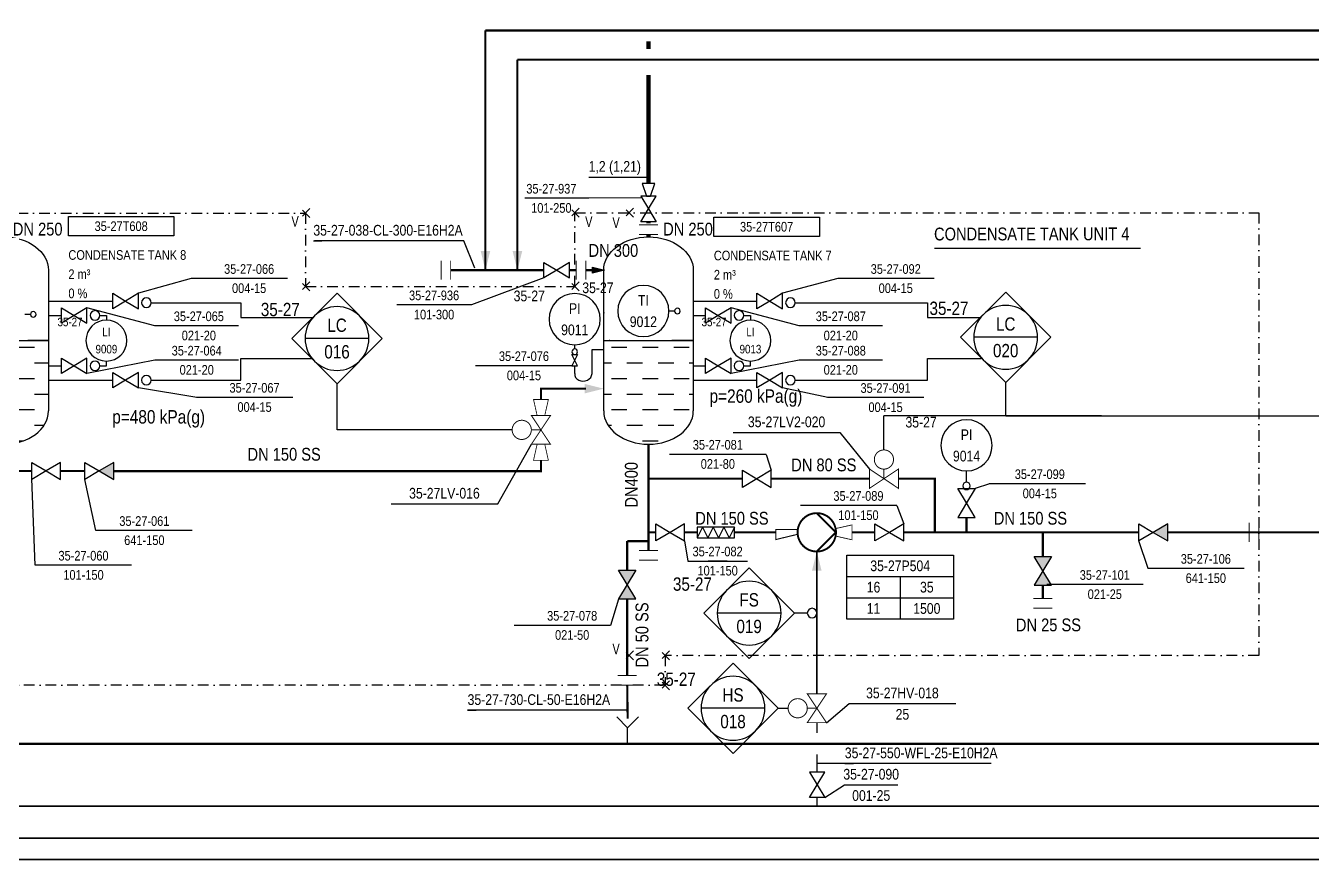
# Model space of a CAD drawing. Header units: millimetres. Extents: x -415 to 12957, y -5 to 599.
# Drawn here: x 1133 to 1434.7, y -0.2 to 195.5 of the extents above; entities that cross this region are included whole.
import ezdxf
from ezdxf.enums import TextEntityAlignment as Align

# ---------------------------------------------------------------- set-up
doc = ezdxf.new("R2010")
doc.units = ezdxf.units.MM
doc.header["$LTSCALE"] = 10
doc.header["$MEASUREMENT"] = 0
doc.header["$PDSIZE"] = 1
doc.linetypes.add('DASHDOT2', pattern=[0.5, 0.25, -0.125, 0, -0.125])
doc.layers.get('0').update_dxf_attribs({"linetype": 'CONTINUOUS'})
doc.layers.add('BALANSSI', color=3, linetype='CONTINUOUS', lineweight=25)
doc.layers.add('VESIKIERROT', color=100, linetype='DASHDOT2', lineweight=35)
for name, color, linetype in [('LAITTEISTO', 7, 'CONTINUOUS'), ('METALLILETKUT', 7, 'CONTINUOUS'), ('P-A-SHEET', 3, 'CONTINUOUS'), ('P-COND', 4, 'CONTINUOUS'), ('P-CVPOS', 7, 'CONTINUOUS'), ('P-DELIVERY_LIMIT', 1, 'DASHDOT2'), ('P-FITTINGS', 7, 'CONTINUOUS'), ('P-INSTRPOS', 7, 'CONTINUOUS'), ('P-INSTRPOS_TEXTS', 7, 'CONTINUOUS'), ('P-INSTRU', 7, 'CONTINUOUS'), ('P-LINEPOS', 7, 'CONTINUOUS'), ('P-OTHER', 7, 'CONTINUOUS'), ('P-PUMP_POS', 7, 'CONTINUOUS'), ('P-STEAM1', 6, 'CONTINUOUS'), ('P-TANK_POS', 7, 'CONTINUOUS'), ('P-TEXT', 7, 'CONTINUOUS'), ('P-VALVEPOS', 7, 'CONTINUOUS'), ('P-VENTS', 7, 'CONTINUOUS'), ('P-WATER', 3, 'CONTINUOUS'), ('PUMPUT', 7, 'CONTINUOUS'), ('PUTKIKARTIOT', 7, 'CONTINUOUS'), ('SAATOVENTTIILIT', 7, 'CONTINUOUS'), ('yyyy', 7, 'CONTINUOUS'), ('yyyyy', 7, 'CONTINUOUS')]:
    doc.layers.add(name, color=color, linetype=linetype)
doc.styles.add('ARIAL', font='ARIALN.TTF')
doc.styles.add('ARIALN', font='ARIALN.TTF')
doc.styles.add('LEGIBLE', font='ARIALN.TTF')
doc.styles.add('SFS', font='ARIALN.TTF')
doc.styles.get("Standard").update_dxf_attribs({"font": 'ARIALN.TTF'})

# ---------------------------------------------------------------- blocks, each defined once
blk = doc.blocks.new('ARROW')
blk.add_solid([(-2.5, -1.25), (-2.5, 1.25), (2.5, 0)])
at = {"linetype": 'Continuous', "flags": 1}
blk.add_attdef('SYM_WIDTH', (0, 0), '', height=3, dxfattribs=at)
blk = doc.blocks.new('i001_11')
at = {"layer": 'yyyyy', "const_width": 0.25}
blk.add_lwpolyline([(0, 7.5, 1), (0, 2.5, 1)], format="xyb", close=True, dxfattribs=at)
for points in [[(-3.75, -2.5), (-3.75, 2.5), (3.75, -2.5), (3.75, 2.5), (-3.75, -2.5)], [(0, 2.5), (0, 0)]]:
    blk.add_lwpolyline(points, dxfattribs=at)
at = {"layer": 'yyyyy', "linetype": 'Continuous', "style": 'SFS', "flags": 9}
for tag, p in [('FC', (0, 3.5)), ('SYM_WIDTH', (0, 0))]:
    blk.add_attdef(tag, p, '', height=0.2, dxfattribs=at)
blk = doc.blocks.new('T200FFL')
at = {"const_width": 0.25}
for points in [[(-1.25, 2.5), (-1.25, -2.5)], [(1.25, -2.5), (1.25, 2.5)]]:
    blk.add_lwpolyline(points, dxfattribs=at)
at = {"linetype": 'Continuous', "style": 'SFS', "flags": 9}
for tag, p in [('FC', (0, 3.5)), ('SYM_WIDTH', (0, 0))]:
    blk.add_attdef(tag, p, '', height=0.2, dxfattribs=at)
blk = doc.blocks.new('condensatetank2_5')
at = {"layer": 'yyyy'}
h = blk.add_hatch(dxfattribs=at)
h.set_pattern_fill('DASH', color=256, scale=39, style=0)
h.set_pattern_definition([(0, (-51.5, -34.8895), (4.875, 4.875), [4.875, -4.875])])
h.paths.add_polyline_path([(14, 0), (0, 0), (0, -22), (14, -22)])
h.paths.add_polyline_path([(28, 0), (14, 0), (14, -22), (28, -22)])
edge = h.paths.add_edge_path()
edge.add_ellipse((14, -22), major_axis=(14, 0), ratio=0.742857, start_angle=180, end_angle=360)
edge.add_line((28, -22), (0, -22))
for p, q in [((0, -22), (0, 22)), ((28, 22), (28, -22)), ((0, 0), (28, 0)), ((0, -18.29), (0, -18.29))]:
    blk.add_line(p, q, dxfattribs=at)
at = {"layer": 'yyyy', "extrusion": (0, 0, -1)}
blk.add_ellipse((14, 22), major_axis=(14, 0), ratio=0.742857, start_param=3.141593, end_param=6.283185, dxfattribs=at)
at = {"layer": 'yyyy'}
blk.add_ellipse((14, -22), major_axis=(14, 0), ratio=0.742857, start_param=3.141593, end_param=6.283185, dxfattribs=at)
for p in [(0, 8.68), (0, 0), (1.78, 0)]:
    blk.add_point(p, dxfattribs=at)
blk = doc.blocks.new('PI321')
for p, q in [((0.5, 0.25), (-0.5, -0.25)), ((-0.5, -0.25), (-0.5, 0.25)), ((-0.5, 0.25), (0.5, -0.25)), ((0.5, -0.25), (0.5, 0.25))]:
    blk.add_line(p, q)
blk = doc.blocks.new('LAI2587')
for p, q in [((0, 0), (2.5, 0)), ((0, -8.75), (0, 0)), ((2.5, 0), (2.5, -8.75)), ((2.5, -8.75), (0, -8.75))]:
    blk.add_line(p, q)
blk = doc.blocks.new('FLEXIBLE-JOINT')
for p, q in [((1.25, 8.75), (-1.25, 7.5)), ((1.25, 6.25), (-1.25, 7.5)), ((1.25, 6.25), (-1.25, 5)), ((1.25, 3.75), (-1.25, 5)), ((1.25, 3.75), (-1.25, 2.5)), ((1.25, 1.25), (-1.25, 2.5)), ((1.25, 1.25), (-1.25, 0))]:
    blk.add_line(p, q)
at = {"rotation": 180}
blk.add_blockref('LAI2587', (1.25, 0), dxfattribs=at)
blk = doc.blocks.new('P0021')
at = {"linetype": 'Continuous', "const_width": 0.5}
blk.add_lwpolyline([(0, 5, 1), (0, -5, 1)], format="xyb", close=True, dxfattribs=at)
blk.add_lwpolyline([(0, 5), (5, 0), (0, -5)], dxfattribs=at)
at = {"linetype": 'Continuous', "style": 'SFS', "flags": 9}
for tag, p in [('FC', (0, 3.5)), ('SYM_WIDTH', (0, 0))]:
    blk.add_attdef(tag, p, '', height=0.2, dxfattribs=at)
blk = doc.blocks.new('PI0NUOPR')
for points in [[(0, 0), (-1, 0.25), (-1, -0.25), (0, 0)], [(0, 0), (-1, 0)]]:
    blk.add_lwpolyline(points)
blk.add_solid([(-1, 0.25), (0, 0), (-1, -0.25)])
blk = doc.blocks.new('T100CON')
at = {"const_width": 0.25}
blk.add_lwpolyline([(-2.5, 2.4), (2.5, 1.28), (2.5, -1.12), (-2.5, -2.24)], close=True, dxfattribs=at)
at = {"style": 'LEGIBLE', "flags": 9}
for tag, p in [('FC', (0, 3.5)), ('SYM_WIDTH', (0, 0))]:
    blk.add_attdef(tag, p, '', height=1.8, dxfattribs=at)
blk = doc.blocks.new('T100ECC')
at = {"const_width": 0.25}
blk.add_lwpolyline([(-2.5, -0.28), (-2.5, -1.464), (2.5, -2.664), (2.5, -0.28)], close=True, dxfattribs=at)
at = {"linetype": 'Continuous', "style": 'LEGIBLE', "flags": 9}
blk.add_attdef('FC', (0, 3.5), '', height=1.8, dxfattribs=at)
blk = doc.blocks.new('PPI_0103B')
at = {"color": 0, "linetype": 'ByBlock'}
blk.add_circle((0, 0), 1.25, dxfattribs=at)
blk = doc.blocks.new('PPI_0900A')
at = {"color": 0, "linetype": 'ByBlock'}
blk.add_line((-2.5, 0), (2.5, 0), dxfattribs=at)
blk = doc.blocks.new('PPI_1207A')
at = {"color": 0, "linetype": 'ByBlock'}
for p, q in [((-8.5, 0), (0, 8.5)), ((0, 8.5), (8.5, 0)), ((0, -8.5), (-8.5, 0)), ((-6, 0), (6, 0)), ((8.5, 0), (0, -8.5))]:
    blk.add_line(p, q, dxfattribs=at)
blk.add_circle((0, 0), 6, dxfattribs=at)
blk = doc.blocks.new('PPI_1000A')
at = {"color": 0, "linetype": 'ByBlock'}
blk.add_line((-1, 0), (1, 0), dxfattribs=at)
blk = doc.blocks.new('PPI_0700A-27_5')
at = {"color": 0, "linetype": 'ByBlock'}
for p, q in [((0, 0), (27.5, 0)), ((0, -5), (0, 0)), ((27.5, 0), (27.5, -5)), ((27.5, -5), (0, -5))]:
    blk.add_line(p, q, dxfattribs=at)
blk = doc.blocks.new('PPI_0521A-25_0')
at = {"color": 0, "linetype": 'ByBlock'}
for p, q in [((0, 0), (25, 0)), ((0, -15), (0, 0)), ((25, 0), (25, -15)), ((0, -5), (25, -5)), ((12.5, -5), (12.5, -15)), ((0, -10), (25, -10)), ((25, -15), (0, -15))]:
    blk.add_line(p, q, dxfattribs=at)
blk = doc.blocks.new('PPI_1200A')
at = {"color": 0, "linetype": 'ByBlock'}
blk.add_circle((0, 0), 6, dxfattribs=at)
blk = doc.blocks.new('PPI_1100A')
at = {"color": 0, "linetype": 'ByBlock'}
blk.add_line((0, 0), (2, 0), dxfattribs=at)
blk = doc.blocks.new('P7A1100')
at = {"color": 0, "linetype": 'ByBlock'}
for points in [[(-3, -1.8), (-3, 1.8), (0, 0)], [(3, -1.8), (3, 1.8), (0, 0)]]:
    blk.add_lwpolyline(points, close=True, dxfattribs=at)
blk = doc.blocks.new('P7A1106')
at = {"color": 0, "linetype": 'ByBlock'}
for p, q in [((3, 1.8), (0, 0)), ((3, -1.8), (3, 1.8)), ((0, 0), (3, -1.8))]:
    blk.add_line(p, q, dxfattribs=at)
blk.add_lwpolyline([(-3, 1.8), (0, 0), (-3, -1.8)], close=True, dxfattribs=at)
blk.add_solid([(3, 1.8), (0, 0), (3, -1.8)], dxfattribs=at)
blk = doc.blocks.new('PRO66DD')
h = blk.add_hatch(color=0)
h.paths.add_polyline_path([(-3, 1.8), (-3, -1.8), (0, 0)])
h.paths.add_polyline_path([(3, -1.8), (3, 1.8), (0, 0)])
at = {"layer": 'P-VENTS', "color": 0, "linetype": 'Continuous'}
for points in [[(-3, -1.8), (-3, 1.8), (0, 0)], [(3, -1.8), (3, 1.8), (0, 0)]]:
    blk.add_lwpolyline(points, close=True, dxfattribs=at)
blk = doc.blocks.new('P7A1210')
at = {"color": 0, "linetype": 'ByBlock'}
blk.add_lwpolyline([(-3, 1.5), (-3, -1.5), (0, -0.5), (0, 0.5)], close=True, dxfattribs=at)

msp = doc.modelspace()

# ---------------------------------------------------------------- linework, layer by layer
at = {"layer": 'P-A-SHEET', "color": 7, "const_width": 0.35}
for points in [[(-410, 0), (12952.06, 0), (12952.06, 594), (-410, 594)], [(-405, 5), (12947.06, 5), (12947.06, 589), (-405, 589)]]:
    msp.add_lwpolyline(points, close=True, dxfattribs=at)
at = {"layer": 'P-COND', "const_width": 0.5}
for points in [[(-130.72, 27.08), (2740, 27.14), (2755, 27.14), (5492.84, 27.23), (5492.84, 295), (6065.89, 295), (6065.89, 213.23)], [(1254.5, 138.15), (1232.64, 138.15)], [(1262.06, 138.15), (1260.5, 138.15)], [(1265.89, 138.15), (1264.31, 138.15)], [(1279.03, 97.35), (1279.03, 72.46)], [(1134.41, 91.08), (1128, 91.08)], [(1146.88, 91.08), (1141.16, 91.08)], [(1301.08, 89.27), (1279.03, 89.27)], [(1330.87, 89.27), (1307.83, 89.27)], [(1353.61, 76.7), (1353.61, 80.2)], [(1280.72, 76.7), (1279.03, 76.7)], [(1290.45, 76.7), (1287.47, 76.7)], [(1308.87, 76.7), (1299.2, 76.7)], [(1326.74, 76.7), (1332.13, 76.7)], [(1338.88, 76.7), (1393.86, 76.7)], [(1371.49, 71.05), (1371.49, 76.7)], [(1400.65, 76.7), (1419.89, 76.7)], [(1400.87, 76.7), (1419.89, 76.7)], [(1279.03, 74.63), (1274.03, 74.63)], [(1274.03, 74.63), (1274.03, 67.82)], [(1371.49, 64.23), (1371.49, 61.16)], [(1274.03, 61.07), (1274.03, 43.12)], [(1274.04, 40.87), (1274.14, 33)]]:
    msp.add_lwpolyline(points, dxfattribs=at)
at = {"layer": 'P-COND', "linetype": 'Continuous', "const_width": 0.5}
for points in [[(1240.79, 194.36), (2334.91, 194.36), (2334.91, 200)], [(1240.79, 138.15), (1240.79, 194.36)], [(1248.29, 187.51), (2672.59, 187.53)], [(1248.29, 138.15), (1248.29, 187.51)]]:
    msp.add_lwpolyline(points, dxfattribs=at)
at = {"layer": 'P-COND'}
for points in [[(1264.41, 110.38, 0.5, 0.5, 0), (1253.81, 110.38, 0.5, 0.5, 0), (1253.81, 107.84, 0, 0, 0)], [(1153.64, 91.05, 0.5, 0.5, 0), (1253.81, 91.05, 0.5, 0.5, 0), (1253.81, 93.59, 0, 0, 0)], [(1346.18, 76.7, 0.5, 0.5, 0), (1346.18, 89.27, 0.5, 0.5, 0), (1337.62, 89.27, 0, 0, 0)]]:
    msp.add_lwpolyline(points, format="xyseb", dxfattribs=at)
at = {"layer": 'P-COND', "linetype": 'Continuous'}
msp.add_lwpolyline([(1465.67, 39.42, 0.5, 0.5, 0), (1465.67, 76.7, 0.5, 0.5, 0), (1400.65, 76.7, 0, 0, 0)], format="xyseb", dxfattribs=at)
at = {"layer": 'P-CVPOS'}
for points in [[(1138.5, 121.65), (1133.45, 121.65)], [(1289.53, 121.65), (1284.48, 121.65)], [(1298.91, 100.1), (1323.91, 100.1)], [(1323.91, 100.1), (1330.87, 91.52)], [(1218.68, 83.37), (1243.68, 83.37), (1251.56, 97.34)], [(1320.77, 32.08), (1326.07, 36.54)], [(1326.07, 36.54), (1351.07, 36.54)]]:
    msp.add_lwpolyline(points, dxfattribs=at)
at = {"layer": 'P-DELIVERY_LIMIT'}
msp.add_lwpolyline([(1261.74, 134.35), (1261.74, 151.62), (1422.14, 151.62), (1422.14, 47.85), (1282.92, 47.85), (1282.92, 40.84), (1083.63, 40.84), (1083.63, 133.01), (1110.66, 133.01), (1110.66, 151.55), (1198.59, 151.55), (1198.59, 134.35)], close=True, dxfattribs=at)
for points in [[(1199.65, 150.49), (1197.52, 152.61)], [(1199.64, 152.61), (1197.53, 150.49)], [(1262.8, 150.56), (1260.68, 152.68)], [(1262.8, 152.68), (1260.68, 150.56)], [(1275.55, 150.56), (1273.42, 152.68)], [(1275.55, 152.68), (1273.43, 150.56)], [(1199.65, 133.29), (1197.52, 135.4)], [(1199.64, 135.41), (1197.53, 133.28)], [(1262.8, 135.41), (1260.68, 133.28)], [(1262.8, 133.29), (1260.68, 135.4)], [(1275.55, 46.79), (1273.42, 48.91)], [(1275.55, 48.91), (1273.43, 46.79)], [(1283.98, 48.91), (1281.86, 46.79)], [(1283.98, 46.79), (1281.86, 48.91)], [(1283.98, 41.9), (1281.86, 39.78)], [(1283.98, 39.78), (1281.86, 41.9)]]:
    msp.add_lwpolyline(points, dxfattribs=at)
at = {"layer": 'P-INSTRU'}
for points in [[(1362.79, 103.98), (1514.84, 103.98), (1514.84, 57.5), (5356.15, 57.5), (5356.15, 287.5), (6120.51, 287.5)], [(1138.5, 130.93), (1153.42, 130.93)], [(1162.42, 130.53), (1183.47, 130.53)], [(1183.47, 130.53), (1183.47, 127.05)], [(1289.53, 130.93), (1304.45, 130.93)], [(1313.45, 130.53), (1344.46, 130.53)], [(1344.46, 130.53), (1344.46, 127.05)], [(1134.11, 127.79), (1132.8, 127.79)], [(1138.5, 127.55), (1141.36, 127.55)], [(1150.36, 127.55), (1151.91, 127.55), (1151.91, 126.45)], [(1183.47, 127.05), (1200.3, 127.05)], [(1285.14, 128.58), (1283.83, 128.58)], [(1289.53, 127.55), (1292.39, 127.55)], [(1301.39, 127.55), (1302.94, 127.55), (1302.94, 126.45)], [(1344.46, 127.05), (1356.82, 127.05)], [(1261.73, 119.69), (1261.73, 120.67)], [(1265.79, 119.55), (1268.53, 119.55)], [(1138.5, 115.74), (1141.36, 115.74)], [(1150.36, 115.74), (1151.91, 115.74), (1151.91, 116.85)], [(1183.47, 117.43), (1200.1, 117.43)], [(1183.47, 112.37), (1183.47, 117.43)], [(1289.53, 115.74), (1292.39, 115.74)], [(1301.39, 115.74), (1302.94, 115.74), (1302.94, 116.85)], [(1344.46, 117.43), (1357.06, 117.43)], [(1344.46, 112.37), (1344.46, 117.43)], [(1138.5, 112.37), (1153.42, 112.37)], [(1162.42, 112.37), (1183.47, 112.37)], [(1289.53, 112.37), (1304.45, 112.37)], [(1313.45, 112.37), (1344.46, 112.37)], [(1362.79, 103.98), (1362.79, 111.81)], [(1247.06, 100.72), (1205.99, 100.72), (1205.99, 111.54)], [(1334.24, 96.02), (1334.24, 103.98)], [(1385.29, 103.98), (1334.24, 103.98)], [(1353.61, 88.46), (1353.61, 91.08)], [(1316.27, 57.76), (1313.24, 57.76)], [(1309.46, 35.46), (1311.77, 35.46)]]:
    msp.add_lwpolyline(points, dxfattribs=at)
at = {"layer": 'P-LINEPOS'}
for points in [[(1238.34, 138.65), (1235.73, 145.02), (1200.67, 145.02)], [(1274.11, 34.99), (1236.61, 34.99)]]:
    msp.add_lwpolyline(points, dxfattribs=at)
at = {"layer": 'P-OTHER'}
for points in [[(1265, 160), (1279.03, 160)], [(1265.79, 113.93), (1265.79, 119.55)], [(1182.88, 117.04), (1163.3, 117.04), (1147.36, 113.94)], [(1261.73, 113.93), (1261.73, 115.8)], [(1306.59, 94.98), (1283.99, 94.98)], [(1271.59, 33.45), (1274.14, 30.9)], [(1274.14, 30.9), (1276.68, 33.45)], [(1274.14, 27.3), (1274.14, 30.9)], [(1359.42, 22.5), (1318.54, 22.5)]]:
    msp.add_lwpolyline(points, dxfattribs=at)
msp.add_ellipse((1263.76, 113.93), major_axis=(2.01, 0.37), ratio=0.874849, start_param=2.932717, end_param=6.07431, dxfattribs=at)
at = {"layer": 'P-STEAM1', "const_width": 1}
for points in [[(1279.03, 190), (1279.03, 191.81)], [(1279.03, 158.5), (1279.03, 183.95)], [(1279.03, 149.12), (1279.03, 149.5)], [(1279.03, 145.95), (1279.03, 146.54)]]:
    msp.add_lwpolyline(points, dxfattribs=at)
at = {"layer": 'P-TEXT', "linetype": 'Continuous'}
msp.add_lwpolyline([(1346.09, 143.32), (1394.43, 143.32)], dxfattribs=at)
at = {"layer": 'P-VALVEPOS'}
for points in [[(1277.23, 155.11), (1265, 155), (1250, 155)], [(1171.78, 136.18), (1159.42, 132.73)], [(1194.38, 136.18), (1171.78, 136.18)], [(1254.5, 136.35), (1237.5, 130), (1220, 130)], [(1323.41, 136.18), (1310.45, 132.73)], [(1346.01, 136.18), (1323.41, 136.18)], [(1182.88, 125.1), (1163.3, 125.1), (1147.36, 129.35)], [(1333.91, 125.1), (1314.33, 125.1), (1298.39, 129.35)], [(1261.07, 115.74), (1238.47, 115.74)], [(1333.91, 117.04), (1314.33, 117.04), (1298.39, 113.94)], [(1173.15, 108.33), (1159.42, 110.57)], [(1321.12, 108.28), (1310.45, 110.57)], [(1195.65, 108.33), (1173.05, 108.33)], [(1343.62, 108.28), (1321.02, 108.28)], [(1306.59, 94.98), (1307.83, 91.3)], [(1135.19, 68.97), (1134.41, 89.28)], [(1149.46, 77.1), (1146.88, 89.05)], [(1359.01, 88.08), (1355.64, 86.95)], [(1381.51, 88.08), (1358.91, 88.08)], [(1337.26, 82.98), (1314.66, 82.98)], [(1337.26, 82.98), (1338.88, 78.73)], [(1172.06, 77.1), (1149.46, 77.1)], [(1287.47, 74.68), (1288.24, 69.96), (1302.23, 69.96)], [(1396.22, 68.22), (1394.04, 74.68)], [(1157.79, 68.97), (1135.19, 68.97)], [(1418.72, 68.22), (1396.12, 68.22)], [(1395.03, 64.45), (1372.43, 64.45)], [(1272.01, 61.07), (1270.13, 54.89)], [(1270.13, 54.89), (1247.53, 54.89)], [(1320.35, 14.5), (1325, 17.5), (1337.5, 17.5)]]:
    msp.add_lwpolyline(points, dxfattribs=at)
at = {"layer": 'P-WATER', "const_width": 0.35}
for points in [[(1318.51, 38.83), (1318.49, 72.2)], [(1318.54, 29.67), (1318.54, 32.08)], [(1318.54, 20.5), (1318.54, 24.67)], [(-315, 12.5), (6789.82, 12.5)], [(1318.55, 12.5), (1318.55, 14.5)]]:
    msp.add_lwpolyline(points, dxfattribs=at)
at = {"layer": 'SAATOVENTTIILIT', "const_width": 0.225}
msp.add_lwpolyline([(1334.24, 96.02, 1), (1334.24, 91.52, 1)], format="xyb", close=True, dxfattribs=at)
for points in [[(1330.87, 87.02), (1330.87, 91.52), (1337.62, 87.02), (1337.62, 91.52), (1330.87, 87.02)], [(1334.24, 91.52), (1334.24, 89.27)]]:
    msp.add_lwpolyline(points, dxfattribs=at)

# ---------------------------------------------------------------- block references
at = {"layer": 'LAITTEISTO', "xscale": 0.75, "yscale": 0.75, "zscale": 0.75}
for p in [(1117.33, 121.65), (1268.53, 121.65)]:
    msp.add_blockref('condensatetank2_5', p, dxfattribs=at)
at = {"layer": 'METALLILETKUT', "xscale": -1, "rotation": 270}
msp.add_blockref('FLEXIBLE-JOINT', (1290.45, 76.7), dxfattribs=at)
at = {"layer": 'P-COND', "linetype": 'Continuous'}
for name, p, xscale, yscale, zscale, rotation in [('ARROW', (1240.79, 140.4), -0.900000000000091, 0.900000000000091, 0.900000000000091, 89.9999999999998), ('ARROW', (1248.29, 140.4), -0.900000000000091, 0.900000000000091, 0.900000000000091, 89.9999999999998), ('PI0NUOPR', (1268.7, 138.15), -2.8125, 2.8125, 2.8125, 180)]:
    msp.add_blockref(name, p, dxfattribs=dict(at, xscale=xscale, yscale=yscale, zscale=zscale, rotation=rotation))
at = {"layer": 'P-COND', "xscale": 0.8999999999996362, "yscale": 0.8999999999996362, "zscale": 0.8999999999996362}
msp.add_blockref('ARROW', (1266.28, 110.38), dxfattribs=at)
at = {"layer": 'P-CVPOS', "color": 140, "xscale": -1, "rotation": 180}
for p in [(1311.41, 100.1), (1231.18, 83.37), (1338.57, 36.54)]:
    msp.add_blockref('PPI_1000A', p, dxfattribs=at)
at = {"layer": 'P-FITTINGS', "rotation": 270}
msp.add_blockref('P7A1210', (1279.03, 155.5), dxfattribs=at)
at = {"layer": 'P-INSTRPOS', "color": 140, "xscale": -0.8, "yscale": 0.8, "zscale": 0.8}
for p in [(1151.91, 121.65), (1302.94, 121.65)]:
    msp.add_blockref('PPI_1200A', p, dxfattribs=at)
at = {"layer": 'P-INSTRU', "color": 140}
for name, p, xscale, yscale, zscale in [('PPI_1207A', (1205.99, 122.14), -1.2478, 1.2478, 1.2478), ('PPI_1207A', (1362.79, 122.42), -1.2478, 1.2478, 1.2478), ('PPI_0103B', (1161.29, 130.53), -0.899999999999636, 0.899999999999636, 0.899999999999636), ('PPI_0103B', (1312.32, 130.53), -0.899999999999636, 0.899999999999636, 0.899999999999636), ('PPI_0103B', (1149.24, 127.55), -0.899999999999636, 0.899999999999636, 0.899999999999636), ('PPI_0103B', (1300.27, 127.55), -0.899999999999636, 0.899999999999636, 0.899999999999636), ('PPI_0103B', (1261.73, 119.03), -0.525000000000546, 0.525000000000546, 0.525000000000546), ('PPI_0103B', (1149.24, 115.74), -0.899999999999636, 0.899999999999636, 0.899999999999636), ('PPI_0103B', (1300.27, 115.74), -0.899999999999636, 0.899999999999636, 0.899999999999636), ('PPI_0103B', (1161.29, 112.37), -0.899999999999636, 0.899999999999636, 0.899999999999636), ('PPI_0103B', (1312.32, 112.37), -0.899999999999636, 0.899999999999636, 0.899999999999636), ('PPI_0103B', (1353.61, 87.58), -0.700000000000728, 0.700000000000728, 0.700000000000728), ('PPI_1207A', (1302.63, 57.76), -1.2478, 1.2478, 1.2478), ('PPI_0103B', (1317.4, 57.76), -0.900000000000091, 0.900000000000091, 0.900000000000091), ('PPI_1207A', (1298.85, 35.46), -1.2478, 1.2478, 1.2478)]:
    msp.add_blockref(name, p, dxfattribs=dict(at, xscale=xscale, yscale=yscale, zscale=zscale))
at = {"layer": 'P-INSTRU', "color": 140, "xscale": -1}
for p in [(1277.83, 128.58), (1261.73, 126.67), (1353.61, 97.08)]:
    msp.add_blockref('PPI_1200A', p, dxfattribs=at)
at = {"layer": 'P-INSTRU', "color": 140, "xscale": -0.525000000000546, "yscale": 0.525000000000546, "zscale": 0.525000000000546, "rotation": 89.99999999997192}
for p in [(1134.77, 127.79), (1285.8, 128.58)]:
    msp.add_blockref('PPI_0103B', p, dxfattribs=at)
at = {"layer": 'P-LINEPOS', "color": 140}
for p in [(1200.44, 145.02), (1236.61, 34.99), (1325.07, 22.5)]:
    msp.add_blockref('PPI_1100A', p, dxfattribs=at)
at = {"layer": 'P-OTHER'}
for name, p, xscale, yscale, zscale, rotation in [('T200FFL', (1279.03, 147.67), 0.900000000000091, 0.900000000000091, 0.900000000000091, 270), ('PI321', (1261.73, 117.05), -2.625, 2.625, 2.625, 269.9999999999772), ('T200FFL', (1279.03, 71.33), 0.900000000000091, 0.900000000000091, 0.900000000000091, 270), ('T200FFL', (1371.49, 60.03), 0.900000000000091, 0.900000000000091, 0.900000000000091, 270), ('T200FFL', (1274.03, 41.99), 0.900000000000091, 0.900000000000091, 0.900000000000091, 270)]:
    msp.add_blockref(name, p, dxfattribs=dict(at, xscale=xscale, yscale=yscale, zscale=zscale, rotation=rotation))
at = {"layer": 'P-OTHER', "xscale": 0.900000000000091, "yscale": 0.900000000000091, "zscale": 0.900000000000091}
for p in [(1231.51, 138.15), (1263.18, 138.15), (1421.02, 76.7)]:
    msp.add_blockref('T200FFL', p, dxfattribs=at)
at = {"layer": 'P-PUMP_POS', "color": 140}
msp.add_blockref('PPI_0521A-25_0', (1325.55, 71.35), dxfattribs=at)
at = {"layer": 'P-TANK_POS', "color": 140, "xscale": 0.899999999999636, "yscale": 0.899999999999636, "zscale": 0.899999999999636}
for p in [(1143, 150.72), (1294.35, 150.59)]:
    msp.add_blockref('PPI_0700A-27_5', p, dxfattribs=at)
at = {"layer": 'P-VALVEPOS', "color": 140, "xscale": -0.9, "yscale": 0.9, "zscale": 0.9}
for p in [(1256.25, 155), (1185.38, 136.18), (1337.01, 136.18), (1228.75, 130), (1173.59, 125.1), (1324.12, 125.1), (1173.09, 117.04), (1249.82, 115.74), (1324.12, 117.04), (1186.65, 108.33), (1334.62, 108.28), (1295.29, 94.98), (1370.79, 88.08), (1328.26, 82.98), (1160.81, 77.1), (1295.24, 69.96), (1146.54, 68.97), (1409.72, 68.22), (1386.03, 64.45), (1261.13, 54.89)]:
    msp.add_blockref('PPI_0900A', p, dxfattribs=at)
at = {"layer": 'P-VALVEPOS', "color": 140, "xscale": -1, "rotation": 180}
msp.add_blockref('PPI_0900A', (1331.25, 17.5), dxfattribs=at)
at = {"layer": 'P-VENTS', "rotation": 90}
msp.add_blockref('P7A1100', (1279.03, 152.5), dxfattribs=at)
at = {"layer": 'P-VENTS'}
for p in [(1257.5, 138.15), (1156.42, 130.93), (1307.45, 130.93), (1144.36, 127.55), (1295.39, 127.55), (1144.36, 115.74), (1295.39, 115.74), (1156.42, 112.37), (1307.45, 112.37)]:
    msp.add_blockref('P7A1100', p, dxfattribs=at)
for name, p, xscale, yscale, zscale in [('P7A1100', (1137.79, 91.08), 1.125, 1.125, 1.125), ('P7A1100', (1304.45, 89.27), 1.125, 1.125, 1.125), ('P7A1100', (1284.1, 76.7), 1.125, 1.125, 1.125), ('P7A1100', (1335.51, 76.7), 1.125, 1.125, 1.125), ('P7A1106', (1397.41, 76.7), 1.12499999999999, 1.12499999999999, 1.12499999999999)]:
    msp.add_blockref(name, p, dxfattribs=dict(at, xscale=xscale, yscale=yscale, zscale=zscale))
for name, p, xscale, yscale, zscale, rotation in [('P7A1106', (1150.25, 91.08), 1.12499999999999, 1.12499999999999, 1.12499999999999, 359.9999999999999), ('P7A1100', (1353.61, 83.58), 1.125, 1.125, 1.125, 270), ('PRO66DD', (1371.49, 67.67), 1.125000000000022, 1.125000000000022, 1.125000000000022, 270), ('PRO66DD', (1274.03, 64.45), 1.125000000000022, 1.125000000000022, 1.125000000000022, 270)]:
    msp.add_blockref(name, p, dxfattribs=dict(at, xscale=xscale, yscale=yscale, zscale=zscale, rotation=rotation))
at = {"layer": 'P-VENTS', "xscale": -1, "rotation": 89.9999999999998}
msp.add_blockref('P7A1100', (1318.55, 17.5), dxfattribs=at)
at = {"layer": 'PUMPUT', "xscale": 0.8999999999996362, "yscale": 0.8999999999996362, "zscale": 0.8999999999996362}
msp.add_blockref('P0021', (1318.49, 76.7), dxfattribs=at)
at = {"layer": 'PUTKIKARTIOT', "yscale": 0.75, "zscale": 0.75}
for p, xscale, rotation in [((1253.75, 105.97), 0.75, 270), ((1253.75, 95.47), -0.75, 270), ((1324.86, 76.76), 0.75, 180)]:
    msp.add_blockref('T100CON', p, dxfattribs=dict(at, xscale=xscale, rotation=rotation))
at = {"layer": 'PUTKIKARTIOT', "xscale": -1}
msp.add_blockref('T100ECC', (1311.37, 77.67), dxfattribs=at)
at = {"layer": 'SAATOVENTTIILIT', "yscale": 0.8999999999996362, "zscale": 0.8999999999996362}
for p, xscale, rotation in [((1253.81, 100.72), 0.8999999999996362, 90.00000000000001), ((1318.52, 35.46), -0.8999999999996362, 89.9999999999998)]:
    msp.add_blockref('i001_11', p, dxfattribs=dict(at, xscale=xscale, rotation=rotation))
at = {"layer": 'VESIKIERROT', "xscale": -0.9000000000000233, "yscale": 0.9000000000000233, "zscale": 0.9000000000000233, "rotation": 270}
msp.add_blockref('ARROW', (1318.49, 69.95), dxfattribs=at)

# ---------------------------------------------------------------- texts
at = {"layer": 'BALANSSI', "linetype": 'Continuous'}
for s, p in [('p=260 kPa(g)', (1293.34, 107.07)), ('p=480 kPa(g)', (1153.28, 102.2))]:
    msp.add_text(s, height=3.15, dxfattribs=at).set_placement(p)
at = {"layer": 'P-CVPOS', "color": 140, "style": 'ARIAL'}
for s, p in [('35-27LV2-020', (1311.41, 102.6)), ('35-27LV-016', (1231.18, 85.87)), ('35-27HV-018', (1338.57, 39.04)), ('25', (1338.57, 34.04))]:
    msp.add_text(s, height=2.5, dxfattribs=at).set_placement(p, align=Align.MIDDLE)
at = {"layer": 'P-DELIVERY_LIMIT', "char_height": 2.5, "width": 12, "attachment_point": 3, "rotation": 0.053}
for insert in [(1196.93, 150.82), (1265.81, 150.76), (1272.2, 150.55), (1272.2, 50.6)]:
    msp.add_mtext('{\\W0.9;\\T0.95;V}', dxfattribs=dict(at, insert=insert))
at = {"layer": 'P-INSTRPOS_TEXTS', "style": 'ARIAL'}
for height, p in [(2.5, (1254.73, 130.87)), (2.5, (1270.83, 132.78)), (3.119, (1197.26, 127.38)), (3.119, (1354.06, 127.66)), (2, (1146.31, 125.01)), (2, (1297.34, 125.01)), (2.5, (1346.61, 101.28)), (3.119, (1293.9, 63.01)), (3.119, (1290.12, 40.7))]:
    msp.add_text('35-27', height=height, dxfattribs=at).set_placement(p, align=Align.RIGHT)
for s, height, p in [('PI', 2.5, (1261.73, 129.17)), ('TI', 2.5, (1277.83, 131.08)), ('LC', 3.119, (1205.99, 125.26)), ('9012', 2.5, (1277.83, 126.08)), ('LC', 3.119, (1362.79, 125.54)), ('LI', 2, (1151.91, 123.65)), ('9011', 2.5, (1261.73, 124.17)), ('LI', 2, (1302.94, 123.65)), ('9009', 2, (1151.91, 119.65)), ('9013', 2, (1302.94, 119.65)), ('020', 3.119, (1362.79, 119.3)), ('016', 3.119, (1205.99, 119.02)), ('PI', 2.5, (1353.61, 99.58)), ('9014', 2.5, (1353.61, 94.58)), ('FS', 3.119, (1302.63, 60.88)), ('019', 3.119, (1302.63, 54.65)), ('HS', 3.119, (1298.85, 38.58)), ('018', 3.119, (1298.85, 32.34))]:
    msp.add_text(s, height=height, dxfattribs=at).set_placement(p, align=Align.MIDDLE)
at = {"layer": 'P-LINEPOS', "color": 140, "style": 'ARIAL'}
for s, p in [('1,2 (1,21)', (1265, 162.5)), ('35-27-038-CL-300-E16H2A', (1200.44, 147.52)), ('35-27-730-CL-50-E16H2A', (1236.61, 37.49)), ('35-27-550-WFL-25-E10H2A', (1325.07, 25))]:
    msp.add_text(s, height=2.5, dxfattribs=at).set_placement(p, align=Align.MIDDLE_LEFT)
at = {"layer": 'P-PUMP_POS', "color": 140, "style": 'ARIAL'}
for s, p in [('35-27P504', (1338.05, 68.85)), ('16', (1331.8, 63.85)), ('35', (1344.3, 63.85)), ('11', (1331.8, 58.85)), ('1500', (1344.3, 58.85))]:
    msp.add_text(s, height=2.5, dxfattribs=at).set_placement(p, align=Align.MIDDLE)
at = {"layer": 'P-TANK_POS', "color": 140, "style": 'ARIAL'}
for s, p in [('35-27T608', (1155.37, 148.47)), ('35-27T607', (1306.73, 148.34))]:
    msp.add_text(s, height=2.25, dxfattribs=at).set_placement(p, align=Align.MIDDLE)
for s, p in [('CONDENSATE TANK 8', (1143, 141.72)), ('CONDENSATE TANK 7', (1294.35, 141.59)), ('2 m³', (1143, 137.22)), ('2 m³', (1294.35, 137.09)), ('0 %', (1143, 132.72)), ('0 %', (1294.35, 132.59))]:
    msp.add_text(s, height=2.25, dxfattribs=at).set_placement(p, align=Align.MIDDLE_LEFT)
at = {"layer": 'P-TEXT', "style": 'ARIALN'}
for s, p in [('DN 250', (1129.97, 147.78)), ('DN 250', (1282.47, 147.78)), ('DN 300', (1264.97, 142.78)), ('DN 150 SS', (1185, 95)), ('DN 80 SS', (1312.5, 92.5)), ('DN 150 SS', (1290, 80)), ('DN 150 SS', (1360, 80)), ('DN 25 SS', (1365.18, 55))]:
    msp.add_text(s, height=3, dxfattribs=at).set_placement(p, align=Align.MIDDLE_LEFT)
at = {"layer": 'P-TEXT'}
msp.add_text('CONDENSATE TANK UNIT 4', height=3, rotation=0.053, dxfattribs=at).set_placement((1345.99, 145.13))
at = {"layer": 'P-TEXT', "style": 'ARIALN'}
for s, p in [('DN400', (1275, 82.5)), ('DN 50 SS', (1277.5, 45))]:
    msp.add_text(s, height=3, rotation=90, dxfattribs=at).set_placement(p, align=Align.MIDDLE_LEFT)
at = {"layer": 'P-VALVEPOS', "color": 140, "style": 'ARIAL'}
for s, height, p in [('35-27-937', 2.25, (1256.25, 157.25)), ('101-250', 2.25, (1256.25, 152.75)), ('35-27-066', 2.25, (1185.38, 138.43)), ('35-27-092', 2.25, (1337.01, 138.43)), ('004-15', 2.25, (1185.38, 133.93)), ('35-27-936', 2.25, (1228.75, 132.25)), ('004-15', 2.25, (1337.01, 133.93)), ('35-27-065', 2.25, (1173.59, 127.35)), ('101-300', 2.25, (1228.75, 127.75)), ('35-27-087', 2.25, (1324.12, 127.35)), ('021-20', 2.25, (1173.59, 122.85)), ('021-20', 2.25, (1324.12, 122.85)), ('35-27-064', 2.25, (1173.09, 119.29)), ('35-27-076', 2.25, (1249.82, 117.99)), ('35-27-088', 2.25, (1324.12, 119.29)), ('021-20', 2.25, (1173.09, 114.79)), ('004-15', 2.25, (1249.82, 113.49)), ('021-20', 2.25, (1324.12, 114.79)), ('35-27-067', 2.25, (1186.65, 110.58)), ('35-27-091', 2.25, (1334.62, 110.53)), ('004-15', 2.25, (1186.65, 106.08)), ('004-15', 2.25, (1334.62, 106.03)), ('35-27-081', 2.25, (1295.29, 97.23)), ('021-80', 2.25, (1295.29, 92.73)), ('35-27-099', 2.25, (1370.79, 90.33)), ('35-27-089', 2.25, (1328.26, 85.23)), ('004-15', 2.25, (1370.79, 85.83)), ('101-150', 2.25, (1328.26, 80.73)), ('35-27-061', 2.25, (1160.81, 79.35)), ('641-150', 2.25, (1160.81, 74.85)), ('35-27-082', 2.25, (1295.24, 72.21)), ('35-27-060', 2.25, (1146.54, 71.22)), ('35-27-106', 2.25, (1409.72, 70.47)), ('101-150', 2.25, (1146.54, 66.72)), ('101-150', 2.25, (1295.24, 67.71)), ('35-27-101', 2.25, (1386.03, 66.7)), ('641-150', 2.25, (1409.72, 65.97)), ('021-25', 2.25, (1386.03, 62.2)), ('35-27-078', 2.25, (1261.13, 57.14)), ('021-50', 2.25, (1261.13, 52.64)), ('35-27-090', 2.5, (1331.25, 20)), ('001-25', 2.5, (1331.25, 15))]:
    msp.add_text(s, height=height, dxfattribs=at).set_placement(p, align=Align.MIDDLE)

doc.saveas('drawing.dxf')
